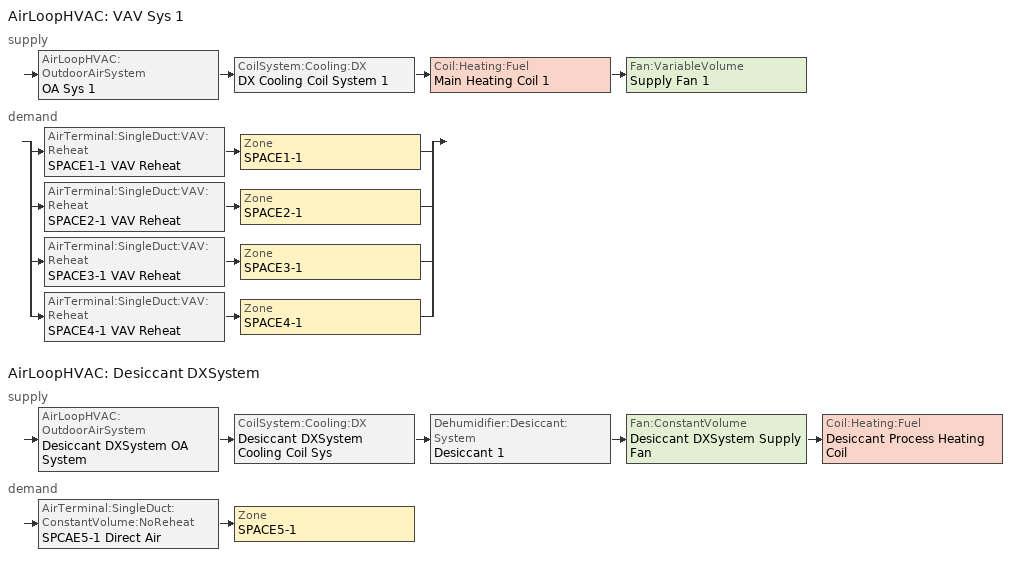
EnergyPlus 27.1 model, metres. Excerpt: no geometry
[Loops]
AirLoopHVAC 'VAV Sys 1'
 supply: AirLoopHVAC:OutdoorAirSystem 'OA Sys 1' > CoilSystem:Cooling:DX 'DX Cooling Coil System 1' > Coil:Heating:Fuel 'Main Heating Coil 1' > Fan:VariableVolume 'Supply Fan 1'
 demand: split
  | AirTerminal:SingleDuct:VAV:Reheat 'SPACE1-1 VAV Reheat' > Zone 'SPACE1-1'
  | AirTerminal:SingleDuct:VAV:Reheat 'SPACE2-1 VAV Reheat' > Zone 'SPACE2-1'
  | AirTerminal:SingleDuct:VAV:Reheat 'SPACE3-1 VAV Reheat' > Zone 'SPACE3-1'
  | AirTerminal:SingleDuct:VAV:Reheat 'SPACE4-1 VAV Reheat' > Zone 'SPACE4-1'
AirLoopHVAC 'Desiccant DXSystem'
 supply: AirLoopHVAC:OutdoorAirSystem 'Desiccant DXSystem OA System' > CoilSystem:Cooling:DX 'Desiccant DXSystem Cooling Coil Sys' > Dehumidifier:Desiccant:System 'Desiccant 1' > Fan:ConstantVolume 'Desiccant DXSystem Supply Fan' > Coil:Heating:Fuel 'Desiccant Process Heating Coil'
 demand: AirTerminal:SingleDuct:ConstantVolume:NoReheat 'SPCAE5-1 Direct Air' > Zone 'SPACE5-1'
[AirLoopHVAC]
Name | Design Supply Air Flow Rate {m3/s}
VAV Sys 1 | 2.5893
Desiccant DXSystem | 1.05
[SetpointManager:SingleZone:Heating]
Heating Supply Air Temp Manager: Control Variable=Temperature; Minimum Supply Air Temperature {C}=-99; Maximum Supply Air Temperature {C}=99; Control Zone=SPACE5-1; Setpoint Node or NodeList=Desiccant DXSystem Air Loop Outlet Node
[SetpointManager:SingleZone:Cooling]
Cooling Supply Air Temp Manager: Control Variable=Temperature; Minimum Supply Air Temperature {C}=-99; Maximum Supply Air Temperature {C}=99; Control Zone=SPACE5-1; Setpoint Node or NodeList=Desiccant Supply Fan Outlet Node
[SetpointManager:SingleZone:Humidity:Maximum]
Name | Setpoint Node or NodeList
Zone Max Humidity Manager | HX Process Outlet Node
SPACE1-1 Humidistat Manager | Mixed Air Node 1
[SetpointManager:MixedAir] Control Variable=Temperature
Name | Setpoint Node or NodeList
Mixed Air and Coil Exit Temp Manager 1 | Supply Fan Upstream Nodes
Adjusted Cooling Supply Air Temp Manager | HX Process Outlet Node
[Controller:OutdoorAir] Economizer Control Action Type=ModulateFlow; Lockout Type=NoLockout; Minimum Limit Type=FixedMinimum; Minimum Outdoor Air Schedule=Min OA Sched
Name | Minimum Outdoor Air Flow Rate {m3/s} | Maximum Outdoor Air Flow Rate {m3/s} | Economizer Control Type | Economizer Maximum Limit Dry-Bulb Temperature {C} | Economizer Minimum Limit Dry-Bulb Temperature {C} | Mechanical Ventilation Controller
OA Controller 1 | 0.49088 | 2.5893 | FixedDryBulb | 19 | 4
Desiccant OA Controller | 0.2 | 1.05 | NoEconomizer | 100 |  | 0
[Zone equipment]
SPACE1-1: SPACE1-1 VAV Reheat
SPACE2-1: SPACE2-1 VAV Reheat
SPACE3-1: SPACE3-1 VAV Reheat
SPACE4-1: SPACE4-1 VAV Reheat
SPACE5-1: SPCAE5-1 Direct Air
[AirTerminal:SingleDuct:ConstantVolume:NoReheat]
SPCAE5-1 Direct Air: Availability Schedule=Constant; Maximum Air Flow Rate {m3/s}=1.05
[CoilSystem:Cooling:DX] Availability Schedule=FanAvailSched
Name | Cooling Coil
DX Cooling Coil System 1 | Main Cooling Coil 1
Desiccant DXSystem Cooling Coil Sys | Desiccant DXSystem Cooling Coil
[AirTerminal:SingleDuct:VAV:Reheat] Availability Schedule=FanAvailSched; Zone Minimum Air Flow Input Method=Constant; Constant Minimum Air Flow Fraction=0.3; Maximum Hot Water or Steam Flow Rate {m3/s}=0; Minimum Hot Water or Steam Flow Rate {m3/s}=0; Convergence Tolerance=0.001; Damper Heating Action=ReverseWithLimits; Maximum Flow per Zone Floor Area During Reheat {m3/s-m2}=AUTOCALCULATE; Maximum Flow Fraction During Reheat=AUTOCALCULATE
Name | Maximum Air Flow Rate {m3/s} | Reheat Coil
SPACE1-1 VAV Reheat | 0.49338 | SPACE1-1 Zone Coil
SPACE2-1 VAV Reheat | 0.37821 | SPACE2-1 Zone Coil
SPACE3-1 VAV Reheat | 0.64622 | SPACE3-1 Zone Coil
SPACE4-1 VAV Reheat | 0.52176 | SPACE4-1 Zone Coil
[ZoneControl:Thermostat]
Name | Zone or ZoneList | Control Type Schedule | Control 1 | Control 2 | Control 3
SPACE1-1 Control | SPACE1-1 | Zone Control Type Sched | CoolingSetPoint | HeatingSetpoint | DualSetPoint
SPACE2-1 Control | SPACE2-1 | Zone Control Type Sched | CoolingSetPoint | HeatingSetpoint | DualSetPoint
SPACE3-1 Control | SPACE3-1 | Zone Control Type Sched | CoolingSetPoint | HeatingSetpoint | DualSetPoint
SPACE4-1 Control | SPACE4-1 | Zone Control Type Sched | CoolingSetPoint | HeatingSetpoint | DualSetPoint
SPACE5-1 Control | SPACE5-1 | Desiccant Control Type Sched | DualSetPoint
[ThermostatSetpoint:SingleHeating]
HeatingSetpoint: Setpoint Temperature Schedule=Htg-SetP-Sch
[ThermostatSetpoint:SingleCooling]
CoolingSetpoint: Setpoint Temperature Schedule=Clg-SetP-Sch
[ThermostatSetpoint:DualSetpoint]
DualSetPoint: Heating Setpoint Temperature Schedule=Htg-SetP-Sch; Cooling Setpoint Temperature Schedule=Clg-SetP-Sch
[AirLoopHVAC:ReturnPlenum]
Return-Plenum-1: Zone=PLENUM-1
[Coil:Heating:Fuel] Fuel Type=NaturalGas
Name | Availability Schedule | Burner Efficiency | Nominal Capacity {W}
SPACE1-1 Zone Coil | FanAvailSched | 0.8 | 19243
SPACE2-1 Zone Coil | FanAvailSched | 0.8 | 14751
SPACE3-1 Zone Coil | FanAvailSched | 0.8 | 25204
SPACE4-1 Zone Coil | FanAvailSched | 0.8 | 20350
Main heating Coil 1 | FanAvailSched | 0.8 | 4438.1
Desiccant Process Heating Coil | Constant | 0.8 | 1000000
Desiccant Regen Coil | FanAvailSched | 1 | 10000
OA Desiccant Regen Coil | FanAvailSched | 0.8 | 100000
[Coil:Cooling:DX:TwoSpeed]
Main Cooling Coil 1: Availability Schedule=FanAvailSched; High Speed Gross Rated Total Cooling Capacity {W}=42861; High Speed Rated Sensible Heat Ratio=0.75; High Speed Gross Rated Cooling COP {W/W}=3; High Speed Rated Air Flow Rate {m3/s}=2.5893; Total Cooling Capacity Function of Temperature Curve=VarSpeedCoolCapFT; Total Cooling Capacity Function of Flow Fraction Curve=PackagedRatedCoolCapFFlow; Energy Input Ratio Function of Temperature Curve=VarSpeedCoolEIRFT; Energy Input Ratio Function of Flow Fraction Curve=PackagedRatedCoolEIRFFlow; Part Load Fraction Correlation Curve=VarSpeedCyclingPLFFPLR; Low Speed Gross Rated Total Cooling Capacity {W}=14286; Low Speed Gross Rated Sensible Heat Ratio=0.69; Low Speed Gross Rated Cooling COP {W/W}=4.2; Low Speed Rated Air Flow Rate {m3/s}=0.863; Low Speed Total Cooling Capacity Function of Temperature Curve=VarSpeedCoolCapLSFT; Low Speed Energy Input Ratio Function of Temperature Curve=VarSpeedCoolEIRLSFT
[Coil:Cooling:DX:SingleSpeed]
Desiccant DXSystem Cooling Coil: Availability Schedule=FanAvailSched; Gross Rated Total Cooling Capacity {W}=22000; Gross Rated Sensible Heat Ratio=0.68; Gross Rated Cooling COP {W/W}=3.5; Rated Air Flow Rate {m3/s}=1.05; 2023 Rated Evaporator Fan Power Per Volume Flow Rate {W/(m3/s)}=934.4; Total Cooling Capacity Function of Temperature Curve=HPACCoolCapFT; Total Cooling Capacity Function of Flow Fraction Curve=HPACCoolCapFFF; Energy Input Ratio Function of Temperature Curve=HPACCOOLEIRFT; Energy Input Ratio Function of Flow Fraction Curve=HPACCOOLEIRFFF; Part Load Fraction Correlation Curve=HPACCOOLPLFFPLR; Nominal Time for Condensate Removal to Begin {s}=1000; Ratio of Initial Moisture Evaporation Rate and Steady State Latent Capacity=0.4; Maximum Cycling Rate {cycles/hr}=4; Latent Capacity Time Constant {s}=45; Condenser Type=AirCooled
[Fan:VariableVolume]
Supply Fan 1: Availability Schedule=FanAvailSched; Fan Total Efficiency=0.7; Pressure Rise {Pa}=600; Maximum Flow Rate {m3/s}=2.5893; Fan Power Minimum Flow Rate Input Method=FixedFlowRate; Fan Power Minimum Air Flow Rate {m3/s}=0.35326; Motor Efficiency=0.9; Motor In Airstream Fraction=1; Fan Power Coefficient 1=0.00153024; Fan Power Coefficient 2=0.00520806; Fan Power Coefficient 3=1.10862; Fan Power Coefficient 4=-0.116356; Fan Power Coefficient 5=0
[Fan:ConstantVolume]
Desiccant DXSystem Supply Fan: Availability Schedule=FanAvailSched; Fan Total Efficiency=0.7; Pressure Rise {Pa}=571.66; Maximum Flow Rate {m3/s}=1.05; Motor Efficiency=0.9; Motor In Airstream Fraction=1
[Fan:SystemModel] Availability Schedule=FanAvailSched; Speed Control Method=Discrete; Electric Power Minimum Flow Rate Fraction=0; Design Pressure Rise {Pa}=205.5; Motor Efficiency=0.9; Motor In Air Stream Fraction=1; Design Electric Power Consumption {W}=AUTOSIZE; Design Power Sizing Method=TotalEfficiencyAndPressure; Fan Total Efficiency=0.7
Name | Design Maximum Air Flow Rate {m3/s}
Desiccant Regen Fan | 1.05
OA Desiccant Regen Fan | 2.5893
[Dehumidifier:Desiccant:System] Availability Schedule=FanAvailSched; Regeneration Air Fan Placement=DrawThrough; Regeneration Inlet Air Setpoint Temperature {C}=46.1111
Name | Desiccant Heat Exchanger | Regeneration Air Fan | Regeneration Air Heater | Companion Cooling Coil | Companion Cooling Coil Upstream of Dehumidifier Process Inlet | Companion Coil Regeneration Air Heating | Exhaust Fan Maximum Flow Rate {m3/s} | Exhaust Fan Maximum Power {W} | Exhaust Fan Power Curve
Desiccant 1 | Desiccant Heat Exchanger 1 | Desiccant Regen Fan | Desiccant Regen Coil | Desiccant DXSystem Cooling Coil | Yes | Yes | 1.05 | 50 | EXHAUSTFANPLF
OA Desiccant System | OA Desiccant Heat Exchanger | OA Desiccant Regen Fan | OA Desiccant Regen Coil
[HeatExchanger:Desiccant:BalancedFlow] Availability Schedule=FanAvailSched
Name | Heat Exchanger Performance
Desiccant Heat Exchanger 1 | HXDesPerf1
OA Desiccant Heat Exchanger | HXDesPerf2
[HeatExchanger:Desiccant:BalancedFlow:PerformanceDataType1] Nominal Electric Power {W}=50; Minimum Regeneration Inlet Air Temperature for Temperature Equation {C}=46.1111; Maximum Regeneration Inlet Air Temperature for Temperature Equation {C}=46.1111; Maximum Regeneration Air Velocity for Temperature Equation {m/s}=4.826; Minimum Regeneration Inlet Air Relative Humidity for Temperature Equation {percent}=5; Maximum Regeneration Inlet Air Relative Humidity for Temperature Equation {percent}=45; Maximum Process Inlet Air Relative Humidity for Temperature Equation {percent}=100; Minimum Regeneration Inlet Air Temperature for Humidity Ratio Equation {C}=46.1111; Maximum Regeneration Inlet Air Temperature for Humidity Ratio Equation {C}=46.1111; Maximum Regeneration Air Velocity for Humidity Ratio Equation {m/s}=4.826; Minimum Regeneration Inlet Air Relative Humidity for Humidity Ratio Equation {percent}=5; Maximum Regeneration Inlet Air Relative Humidity for Humidity Ratio Equation {percent}=45; Maximum Process Inlet Air Relative Humidity for Humidity Ratio Equation {percent}=100
Name | Nominal Air Flow Rate {m3/s} | Nominal Air Face Velocity {m/s} | Temperature Equation Coefficient 1 | Temperature Equation Coefficient 2 | Temperature Equation Coefficient 3 | Temperature Equation Coefficient 4 | Temperature Equation Coefficient 5 | Temperature Equation Coefficient 6 | Temperature Equation Coefficient 7 | Temperature Equation Coefficient 8 | Minimum Regeneration Inlet Air Humidity Ratio for Temperature Equation {kgWater/kgDryAir} | Maximum Regeneration Inlet Air Humidity Ratio for Temperature Equation {kgWater/kgDryAir} | Minimum Process Inlet Air Humidity Ratio for Temperature Equation {kgWater/kgDryAir} | Maximum Process Inlet Air Humidity Ratio for Temperature Equation {kgWater/kgDryAir} | Minimum Process Inlet Air Temperature for Temperature Equation {C} | Maximum Process Inlet Air Temperature for Temperature Equation {C} | Minimum Regeneration Air Velocity for Temperature Equation {m/s} | Minimum Regeneration Outlet Air Temperature for Temperature Equation {C} | Maximum Regeneration Outlet Air Temperature for Temperature Equation {C} | Minimum Process Inlet Air Relative Humidity for Temperature Equation {percent} | Humidity Ratio Equation Coefficient 1 | Humidity Ratio Equation Coefficient 2 | Humidity Ratio Equation Coefficient 3 | Humidity Ratio Equation Coefficient 4 | Humidity Ratio Equation Coefficient 5 | Humidity Ratio Equation Coefficient 6 | Humidity Ratio Equation Coefficient 7 | Humidity Ratio Equation Coefficient 8 | Minimum Regeneration Inlet Air Humidity Ratio for Humidity Ratio Equation {kgWater/kgDryAir} | Maximum Regeneration Inlet Air Humidity Ratio for Humidity Ratio Equation {kgWater/kgDryAir} | Minimum Process Inlet Air Humidity Ratio for Humidity Ratio Equation {kgWater/kgDryAir} | Maximum Process Inlet Air Humidity Ratio for Humidity Ratio Equation {kgWater/kgDryAir} | Minimum Process Inlet Air Temperature for Humidity Ratio Equation {C} | Maximum Process Inlet Air Temperature for Humidity Ratio Equation {C} | Minimum Regeneration Air Velocity for Humidity Ratio Equation {m/s} | Minimum Regeneration Outlet Air Humidity Ratio for Humidity Ratio Equation {kgWater/kgDryAir} | Maximum Regeneration Outlet Air Humidity Ratio for Humidity Ratio Equation {kgWater/kgDryAir} | Minimum Process Inlet Air Relative Humidity for Humidity Ratio Equation {percent}
HXDesPerf1 | 1.05 | 3.25 | -2.53636 | 21.3247 | 0.923308 | 943.276 | -59.2367 | -0.0427465 | 112.204 | 0.778252 | 0.007143 | 0.024286 | 0.005 | 0.015714 | 4.583333 | 21.83333 | 2.286 | 35 | 50 | 80 | -22.5547 | 0.976839 | 0.489176 | -0.0630019 | 0.0120773 | 5.17134e-05 | 0.0494917 | -0.000259417 | 0.007143 | 0.024286 | 0.005 | 0.015714 | 4.583333 | 21.83333 | 2.286 | 0.007914 | 0.026279 | 80
HXDesPerf2 | 2.5893 | 4.8 | -3 | 0 | 1 | 0 | 0 | 0 | 0 | 0 | 0 | 1 | 0 | 1 | -100 | 100 | 0.001 | 43.1111 | 43.1111 | 0 | 0.001 | 1 | 0 | 0 | 0 | 0 | 0 | 0 | 0 | 1 | 0 | 1 | -100 | 100 | 0.001 | 0 | 1 | 0
[HeatExchanger:AirToAir:FlatPlate]
OA Heat Recovery: Availability Schedule=FanAvailSched; Flow Arrangement Type=CounterFlow; Economizer Lockout=Yes; Ratio of Supply to Secondary hA Values=1; Nominal Supply Air Flow Rate {m3/s}=2.5893; Nominal Supply Air Inlet Temperature {C}=5; Nominal Supply Air Outlet Temperature {C}=15; Nominal Secondary Air Flow Rate {m3/s}=2.5893; Nominal Secondary Air Inlet Temperature {C}=20; Nominal Electric Power {W}=0
[SetpointManager:OutdoorAirPretreat]
DXSystem 1 Desiccant Set Point Manager: Control Variable=MaximumHumidityRatio; Minimum Setpoint Temperature {C}=-99; Maximum Setpoint Temperature {C}=99; Minimum Setpoint Humidity Ratio {kgWater/kgDryAir}=0.00001; Maximum Setpoint Humidity Ratio {kgWater/kgDryAir}=1; Setpoint Node or NodeList=OA Desiccant Process Outlet Node
[Schedule:Compact]
Htg-SetP-Sch: Through: 12/31, For: SummerDesignDay, Until: 24:00, 12.8, For: WinterDesignDay, Until: 24:00, 21.1, For: WeekEnds Holiday, Until: 7:00, 12.8, Until: 13:00, 21.1, Until: 24:00, 12.8, For: AllOtherDays, Until: 7:00, 12.8, Until: 18:00, 21.1, Until: 24:00, 12.8
Clg-SetP-Sch: Through: 12/31, For: SummerDesignDay, Until: 24:00, 23.9, For: WinterDesignDay, Until: 24:00, 40, For: WeekEnds Holiday, Until: 7:00, 40, Until: 13:00, 23.9, Until: 24:00, 32.2, For: AllOtherDays, Until: 7:00, 40, Until: 18:00, 23.9, Until: 24:00, 40
Zone Control Type Sched: Through: 12/31, For: SummerDesignDay, Until: 24:00, 2, For: WinterDesignDay, Until: 24:00, 1, For: AllOtherDays, Until: 24:00, 4
Desiccant Control Type Sched: Through: 12/31, For: AllDays, Until: 24:00, 4
Min OA Sched: Through: 12/31, For: Weekdays, Until: 7:00, 0.02, Until: 17:00, 1, Until: 24:00, 0, For: AllOtherDays, Until: 24:00, 0.02
FanAvailSched: Through: 3/31, For: AllDays, Until: 24:00, 1, Through: 9/30, For: WeekDays, Until: 7:00, 0, Until: 17:00, 1, Until: 24:00, 0, For: SummerDesignDay WinterDesignDay, Until: 24:00, 1, For: AllOtherDays, Until: 24:00, 0, Through: 12/31, For: AllDays, Until: 24:00, 1
Constant: Through: 12/31, For: AllDays, Until: 24:00, 1
[Curve:Biquadratic] Input Unit Type for X=Temperature; Input Unit Type for Y=Temperature; Output Unit Type=Dimensionless
Name | Coefficient1 Constant | Coefficient2 x | Coefficient3 x**2 | Coefficient4 y | Coefficient5 y**2 | Coefficient6 x*y | Minimum Value of x | Maximum Value of x | Minimum Value of y | Maximum Value of y
VarSpeedCoolCapFT; VarSpeedCoolCapLSFT | 0.476428 | 0.0401147 | 0.000226411 | -0.000827136 | -7.3224e-06 | -0.000446278 | 12.77778 | 23.88889 | 23.88889 | 46.11111
VarSpeedCoolEIRFT | 0.632475 | -0.0121321 | 0.000507773 | 0.0155377 | 0.00027284 | -0.000679201 | 12.77778 | 23.88889 | 23.88889 | 46.11111
VarSpeedCoolEIRLSFT | 0.774645 | -0.0343731 | 0.000783173 | 0.0146596 | 0.000488851 | -0.000752036 | 12.77778 | 23.88889 | 23.88889 | 46.11111
HPACCoolCapFT | 0.942588 | 0.00954335 | 0.00068377 | -0.0110427 | 5.249e-06 | -9.72e-06 | -100 | 100 | -100 | 100
HPACCOOLEIRFT | 0.342414 | 0.034885 | -0.0006237 | 0.00497722 | 0.000437951 | -0.000728028 | -100 | 100 | -100 | 100
[Curve:Quadratic] Minimum Value of x=0; Maximum Value of x=1
Name | Coefficient1 Constant | Coefficient2 x | Coefficient3 x**2
HPACCoolCapFFF | 0.8 | 0.2 | 0
HPACCOOLEIRFFF | 1.1552 | -0.1808 | 0.0256
HPACCOOLPLFFPLR | 0.75 | 0.25 | 0
VarSpeedCyclingPLFFPLR | 0.85 | 0.15 | 0
[Curve:Cubic]
Name | Coefficient1 Constant | Coefficient2 x | Coefficient3 x**2 | Coefficient4 x**3 | Minimum Value of x | Maximum Value of x | Input Unit Type for X | Output Unit Type
PackagedRatedCoolCapFFlow | 0.472786 | 1.24334 | -1.03871 | 0.322578 | 0.5 | 1.5 | Dimensionless | Dimensionless
PackagedRatedCoolEIRFFlow | 1.00795 | 0.345441 | -0.692289 | 0.338899 | 0.5 | 1.5 | Dimensionless | Dimensionless
EXHAUSTFANPLF | 0 | 1 | 0 | 0 | 0 | 1
